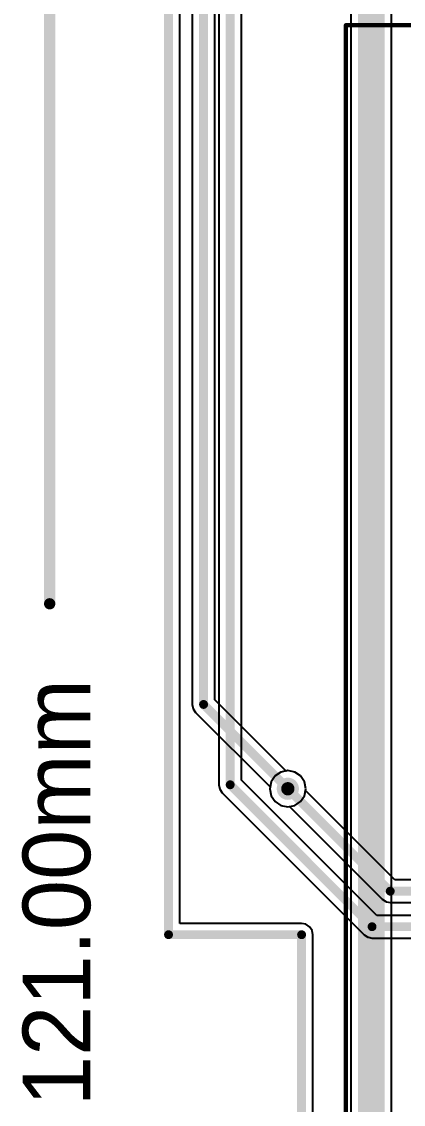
# Model space of a CAD drawing. Extents: x 10.58 to 11.54, y 9.91 to 15.27.
# Drawn here: x 10.578 to 10.917, y 12.491 to 13.452 of the extents above; entities that cross this region are included whole.
import ezdxf

# ---------------------------------------------------------------- set-up
doc = ezdxf.new("R2010")
doc.units = 0
for name, color, linetype in [('BOTTOMLAYER', 5, 'CONTINUOUS'), ('KEEPOUTLAYER', 6, 'CONTINUOUS'), ('MULTILAYER', 9, 'CONTINUOUS'), ('TOPLAYER', 1, 'CONTINUOUS'), ('TOPOVERLAY', 2, 'CONTINUOUS'), ('VIAHOLELAYER', 16, 'CONTINUOUS')]:
    doc.layers.add(name, color=color, linetype=linetype)

msp = doc.modelspace()

# ---------------------------------------------------------------- linework, layer by layer
at = {"layer": 'BOTTOMLAYER'}
for p, q in [((10.718394, 12.651505), (10.718394, 14.576317)), ((10.729426, 14.4584), (10.729426, 12.845801)), ((10.749496, 12.849958), (10.749496, 14.454243)), ((10.870216, 14.324018), (10.870216, 12.451951)), ((10.906344, 12.453537), (10.906344, 14.324018)), ((10.812709, 12.786745), (10.749496, 12.849958)), ((10.729426, 12.845801), (10.729426, 12.845801)), ((10.729426, 12.845801), (10.729426, 12.845801)), ((10.729426, 12.845801), (10.73019, 12.841961)), ((10.73019, 12.841961), (10.732365, 12.838705)), ((10.732365, 12.838705), (10.798517, 12.772553)), ((10.814264, 12.787055), (10.812709, 12.786745)), ((10.820409, 12.785832), (10.814264, 12.787055)), ((10.825618, 12.782352), (10.820409, 12.785832)), ((10.829099, 12.777143), (10.825618, 12.782352)), ((10.798517, 12.772553), (10.798208, 12.770998)), ((10.798208, 12.770998), (10.79943, 12.764854)), ((10.830321, 12.770998), (10.829099, 12.777143)), ((10.829099, 12.764854), (10.830321, 12.770998)), ((10.79943, 12.764854), (10.802911, 12.759645)), ((10.825618, 12.759645), (10.829099, 12.764854)), ((10.802911, 12.759645), (10.80812, 12.756164)), ((10.80812, 12.756164), (10.814264, 12.754942)), ((10.814264, 12.754942), (10.820409, 12.756164)), ((10.820409, 12.756164), (10.825618, 12.759645)), ((10.826469, 12.651505), (10.718394, 12.651505)), ((10.830309, 12.650741), (10.826469, 12.651505)), ((10.833565, 12.648565), (10.830309, 12.650741)), ((10.83574, 12.64531), (10.833565, 12.648565)), ((10.836504, 12.641469), (10.83574, 12.64531)), ((10.836504, 10.348354), (10.836504, 12.641469))]:
    msp.add_line(p, q, dxfattribs=at)
for points, const_width in [([(10.739461, 12.845801), (10.739461, 14.4584)], 0.007874), ([(10.88828, 12.451951), (10.88828, 14.335959)], 0.023622), ([(10.739461, 12.845801), (10.814264, 12.770998)], 0.007874)]:
    msp.add_lwpolyline(points, dxfattribs=dict(at, const_width=const_width))
for points, const_width in [([(10.737493, 12.845801, 1), (10.74143, 12.845801, 1)], 0.003937), ([(10.737493, 12.845801, 1), (10.74143, 12.845801, 1)], 0.003937), ([(10.809343, 12.770998, 1), (10.819185, 12.770998, 1)], 0.009843), ([(10.812296, 12.770998, 1), (10.816233, 12.770998, 1)], 0.003937)]:
    msp.add_lwpolyline(points, format="xyb", close=True, dxfattribs=dict(at, const_width=const_width))
at = {"layer": 'KEEPOUTLAYER'}
for points, const_width in [([(10.602847, 12.93514), (10.602847, 15.102101)], 0.01), ([(10.708359, 12.641469), (10.708359, 14.586352)], 0.007874), ([(10.708359, 12.641469), (10.826469, 12.641469)], 0.007874), ([(10.826469, 10.338318), (10.826469, 12.641469)], 0.007874)]:
    msp.add_lwpolyline(points, dxfattribs=dict(at, const_width=const_width))
for points, const_width in [([(10.600347, 12.93514, 1), (10.605347, 12.93514, 1)], 0.005), ([(10.70639, 12.641469, 1), (10.710327, 12.641469, 1)], 0.003937), ([(10.70639, 12.641469, 1), (10.710327, 12.641469, 1)], 0.003937), ([(10.824501, 12.641469, 1), (10.828438, 12.641469, 1)], 0.003937), ([(10.824501, 12.641469, 1), (10.828438, 12.641469, 1)], 0.003937)]:
    msp.add_lwpolyline(points, format="xyb", close=True, dxfattribs=dict(at, const_width=const_width))
at = {"layer": 'MULTILAYER', "const_width": 0.009843}
msp.add_lwpolyline([(10.809343, 12.770998, 1), (10.819185, 12.770998, 1)], format="xyb", close=True, dxfattribs=at)
at = {"layer": 'TOPLAYER'}
for p, q in [((10.718394, 12.651505), (10.718394, 14.576317)), ((10.753048, 13.799345), (10.753048, 12.774542)), ((10.773119, 12.778698), (10.773119, 13.795188)), ((10.802911, 12.782352), (10.79943, 12.777143)), ((10.80812, 12.785832), (10.802911, 12.782352)), ((10.814264, 12.787055), (10.80812, 12.785832)), ((10.820409, 12.785832), (10.814264, 12.787055)), ((10.825618, 12.782352), (10.820409, 12.785832)), ((10.829099, 12.777143), (10.825618, 12.782352)), ((10.753048, 12.774542), (10.753048, 12.774542)), ((10.753048, 12.774542), (10.753048, 12.774542)), ((10.753048, 12.774542), (10.753812, 12.770701)), ((10.753812, 12.770701), (10.755987, 12.767446)), ((10.893204, 12.658613), (10.773119, 12.778698)), ((10.79943, 12.777143), (10.798208, 12.770998)), ((10.798208, 12.770998), (10.79943, 12.764854)), ((10.830321, 12.770998), (10.829099, 12.777143)), ((10.830011, 12.769443), (10.830321, 12.770998)), ((10.909345, 12.690109), (10.830011, 12.769443)), ((10.755987, 12.767446), (10.881951, 12.641482)), ((10.79943, 12.764854), (10.802911, 12.759645)), ((10.802911, 12.759645), (10.80812, 12.756164)), ((10.80812, 12.756164), (10.814264, 12.754942)), ((10.814264, 12.754942), (10.815819, 12.755251)), ((10.815819, 12.755251), (10.898093, 12.672978)), ((10.967588, 12.690109), (10.909345, 12.690109)), ((10.898093, 12.672978), (10.901348, 12.670802)), ((10.901348, 12.670802), (10.901986, 12.670676)), ((10.901986, 12.670676), (10.905189, 12.670039)), ((10.905189, 12.670039), (11.050311, 12.670039)), ((11.054248, 12.658613), (10.893204, 12.658613)), ((10.826469, 12.651505), (10.718394, 12.651505)), ((10.830309, 12.650741), (10.826469, 12.651505)), ((10.833565, 12.648565), (10.830309, 12.650741)), ((10.83574, 12.64531), (10.833565, 12.648565)), ((10.836504, 12.641469), (10.83574, 12.64531)), ((10.836504, 11.773909), (10.836504, 12.641469)), ((10.881951, 12.641482), (10.885207, 12.639306)), ((10.885207, 12.639306), (10.885844, 12.63918)), ((10.885844, 12.63918), (10.889047, 12.638542)), ((10.889047, 12.638542), (11.071965, 12.638542))]:
    msp.add_line(p, q, dxfattribs=at)
at = {"layer": 'TOPLAYER', "const_width": 0.007874}
for points in [[(10.763083, 12.774542), (10.763083, 13.799345)], [(10.763083, 12.774542), (10.889047, 12.648578)], [(10.814264, 12.770998), (10.905189, 12.680074)], [(10.905189, 12.680074), (11.050311, 12.680074)], [(10.889047, 12.648578), (11.081808, 12.648578)]]:
    msp.add_lwpolyline(points, dxfattribs=at)
at = {"layer": 'TOPLAYER'}
for points, const_width in [([(10.809343, 12.770998, 1), (10.819185, 12.770998, 1)], 0.009843), ([(10.761115, 12.774542, 1), (10.765052, 12.774542, 1)], 0.003937), ([(10.761115, 12.774542, 1), (10.765052, 12.774542, 1)], 0.003937), ([(10.812296, 12.770998, 1), (10.816233, 12.770998, 1)], 0.003937), ([(10.90322, 12.680074, 1), (10.907157, 12.680074, 1)], 0.003937), ([(10.90322, 12.680074, 1), (10.907157, 12.680074, 1)], 0.003937), ([(10.887078, 12.648578, 1), (10.891015, 12.648578, 1)], 0.003937), ([(10.887078, 12.648578, 1), (10.891015, 12.648578, 1)], 0.003937)]:
    msp.add_lwpolyline(points, format="xyb", close=True, dxfattribs=dict(at, const_width=const_width))
at = {"layer": 'TOPOVERLAY', "const_width": 0.003937}
for points in [[(10.865839, 12.306825), (10.865839, 13.448557)], [(10.865839, 13.448557), (11.37765, 13.448557)]]:
    msp.add_lwpolyline(points, dxfattribs=at)
at = {"layer": 'TOPOVERLAY', "const_width": 0.001969}
msp.add_lwpolyline([(10.864855, 13.448557, 1), (10.866823, 13.448557, 1)], format="xyb", close=True, dxfattribs=at)
msp.add_lwpolyline([(10.864855, 13.448557, 1), (10.866823, 13.448557, 1)], format="xyb", close=True, dxfattribs=at)
at = {"layer": 'VIAHOLELAYER', "const_width": 0.005906}
msp.add_lwpolyline([(10.811312, 12.770998, 1), (10.817217, 12.770998, 1)], format="xyb", close=True, dxfattribs=at)

# ---------------------------------------------------------------- texts
at = {"layer": 'KEEPOUTLAYER'}
msp.add_text('121.00mm', height=0.06, rotation=90, dxfattribs=at).set_placement((10.638837, 12.489279))

doc.saveas('drawing.dxf')
